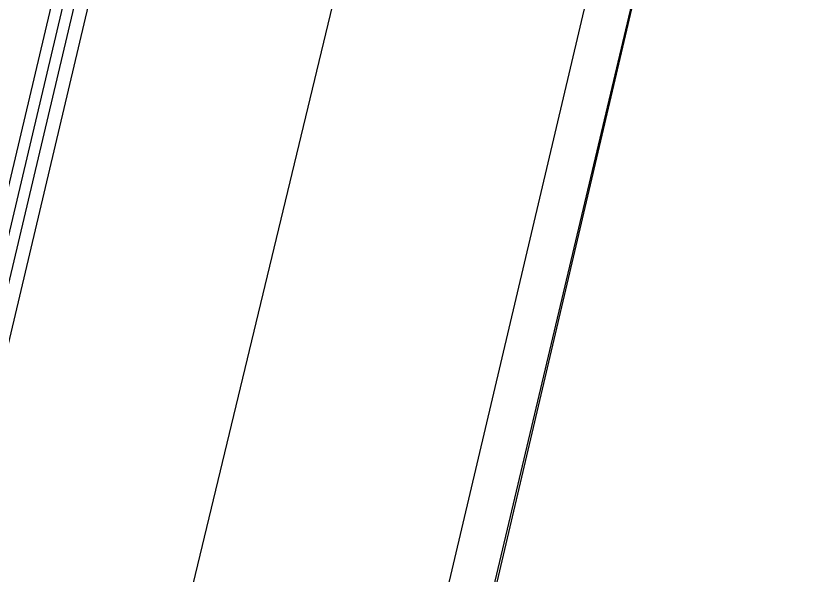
# Model space of a CAD drawing. Header units: feet. Extents: x -84 to 198, y -22 to 181.
# Drawn here: x 91.861 to 92.795, y 26.485 to 27.141 of the extents above; entities that cross this region are included whole.
import ezdxf

# ---------------------------------------------------------------- set-up
doc = ezdxf.new("R2010")
doc.units = ezdxf.units.FT
doc.layers.add('A-LINEA', color=7, linetype='CONTINUOUS')

msp = doc.modelspace()

# ---------------------------------------------------------------- linework, layer by layer
at = {"layer": 'A-LINEA'}
for p, q in [((89.6, 14.5378), (92.6933, 27.6178)), ((92.56, 27.2844), (90.7467, 19.6044))]:
    msp.add_line(p, q, dxfattribs=at)
for points in [[(126.2667, 36.6311), (119.2267, 38.2978), (119.16, 37.9644), (109.12, 40.3378), (105.48, 24.9378), (96.3733, 27.2578), (96.2667, 26.7644), (92.6933, 27.6178), (92.1333, 25.2311), (89.6, 14.5378), (77.3867, 17.4311), (77.2267, 16.7778), (73.6667, 17.6178), (72.7067, 13.6044), (71.9067, 10.1778)], [(92.28, 27.3511), (91.8533, 25.5778), (91.4133, 23.7111)], [(91.5467, 25.6444), (91.9467, 27.3378), (91.96, 27.3378), (91.56, 25.6444)], [(91.5867, 25.6311), (91.9867, 27.3244), (91.9867, 27.3378), (91.9733, 27.3378), (91.5733, 25.6444)]]:
    msp.add_lwpolyline(points, dxfattribs=at)

doc.saveas('drawing.dxf')
